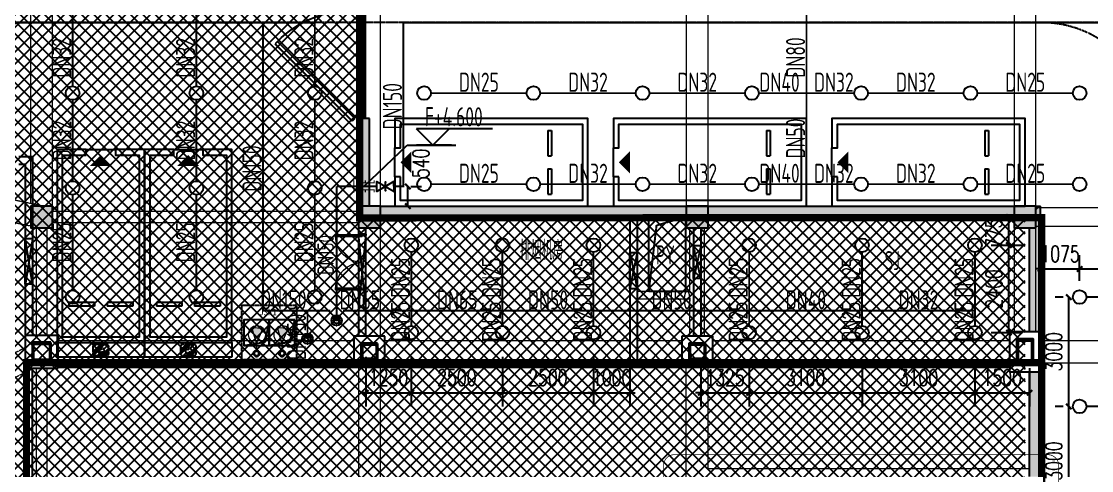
# Model space of a CAD drawing. Extents: x 6824721 to 16538177, y 2478193 to 6665639.
# Drawn here: x 8815158 to 8844542, y 2928189 to 2940521 of the extents above; entities that cross this region are included whole.
import ezdxf

# ---------------------------------------------------------------- set-up
doc = ezdxf.new("R2010")
doc.units = 0
doc.header["$LTSCALE"] = 10
for name, pattern in [('__DASH', [0.35, 0.25, -0.1]), ('CONTINOUS', [0]), ('DASH', [0.35, 0.25, -0.1]), ('DASHEDX2', [1.5, 1, -0.5]), ('排水', [1.1, 1, -0.1])]:
    doc.linetypes.add(name, pattern=pattern)
for name, color, linetype, lineweight in [('$0$A-PUB_HATCH', 8, 'Continuous', 0), ('GPS-污水', 2, '排水', 40), ('钢梁', 141, 'Continuous', 18)]:
    doc.layers.add(name, color=color, linetype=linetype, lineweight=lineweight)
for name, color, linetype in [('0-wo', 8, 'Continuous'), ('0-绿', 3, 'Continuous'), ('00-停车位', 67, 'Continuous'), ('A-PUB_HATCH', 8, 'Continuous'), ('car', 252, 'Continuous'), ('GPS文字_污水', 7, 'Continuous'), ('PUB_HATCH', 8, 'Continuous'), ('S-梁-实线', 4, 'CONTINOUS'), ('S-梁-虚线', 4, 'DASH'), ('W-EQUIP_喷头', 7, 'Continuous'), ('W-EVALVE_喷淋', 7, 'Continuous'), ('W-PIPE-喷淋中', 6, 'Continuous'), ('W-TEXT_喷淋', 7, 'Continuous'), ('W-TEXT_消防', 7, 'Continuous'), ('W-TWT_DIM', 3, 'Continuous'), ('W-TWT_TEXT', 7, 'Continuous'), ('W-VALVE_中水', 7, 'Continuous'), ('W-VALVE_喷淋', 7, 'Continuous'), ('WALL', 9, 'Continuous'), ('排水', 224, 'DASHEDX2'), ('画水辅助', 6, 'Continuous'), ('集水坑', 4, 'Continuous')]:
    doc.layers.add(name, color=color, linetype=linetype)
doc.styles.add('8B2_02', font='tssdeng.shx', dxfattribs={"width": 0.7, "bigfont": 'TSSDCHN.shx'})
doc.styles.add('_TCH_DIM_T3', font='SIMPLEX', dxfattribs={"width": 0.705882, "bigfont": 'GBCBIG'})
doc.styles.get("Standard").update_dxf_attribs({"font": 'TSSDENG.shx', "width": 0.7, "bigfont": 'TSSDCHN.shx'})
doc.styles.add('黑体', font='simhei.ttf', dxfattribs={"width": 0.65})
doc.dimstyles.new('_TWT_ARCH&&150', dxfattribs={"dimtxt": 446.25, "dimasz": 150, "dimexe": 375, "dimexo": 450, "dimgap": 189.375, "dimtad": 1, "dimdec": 0, "dimzin": 0, "dimdsep": 46, "dimtxsty": '_TCH_DIM_T3', "dimblk": 'ARCHTICK', "dimcen": 0.09, "dimclrt": 7, "dimazin": 2, "dimtfac": 1, "dimtdec": 0, "dimtix": 1, "dimtmove": 2, "dimatfit": 3, "dimfxl": 0, "dimtolj": 1, "dimtzin": 0, "dimarcsym": 0})

# ---------------------------------------------------------------- blocks, each defined once
blk = doc.blocks.new('消火栓标高')
at = {"layer": 'W-TWT_TEXT'}
for p, q in [((38939, -237685, 3000), (38924, -237049, 3000)), ((40431, -238490, 3000), (38924, -237049, 3000)), ((38430, -237199, 3000), (39391, -238117, 3000)), ((39309, -238040, 3000), (38613, -237374, 3000)), ((38939, -237685, 3000), (39575, -237671, 3000))]:
    blk.add_line(p, q, dxfattribs=at)
at = {"layer": 'W-TWT_TEXT', "style": '8B2_02', "width": 0.7}
blk.add_text('F+4.600', height=525, rotation=316.288, dxfattribs=at).set_placement((39134, -237159, 3000))
blk = doc.blocks.new('$VALVE_U$00000021')
for points in [[(128, 226), (-131, 224), (131, -224), (-128, -226), (128, 226)], [(108, 1), (-114, -1)]]:
    blk.add_lwpolyline(points)
at = {"const_width": 30, "elevation": 3000}
blk.add_lwpolyline([(111, 1), (-111, -1)], dxfattribs=at)
for p in [(108, 1), (-111, -1, 3000)]:
    blk.add_point(p)
blk = doc.blocks.new('车位2400x5300')
at = {"layer": '00-停车位', "color": 251}
for p, q in [((-875, -1000), (-175, -1000)), ((-875, -1100), (-875, -1000)), ((-875, -1100), (-175, -1100)), ((-175, -1100), (-175, -1000)), ((175, -1000), (875, -1000)), ((175, -1100), (175, -1000)), ((175, -1100), (875, -1100)), ((875, -1100), (875, -1000)), ((400, -5300), (-400, -5300))]:
    blk.add_line(p, q, dxfattribs=at)
blk.add_lwpolyline([(400, -5150), (400, -5300), (1200, -5300), (1200, 0), (-1200, 0), (-1200, -5300), (-400, -5300), (-400, -5150), (-1050, -5150), (-1050, -150), (1050, -150), (1050, -5150), (400, -5150)], dxfattribs=at)
blk.add_lwpolyline([(0, -5150, 0, 600, 0), (0, -4850, 600, 600, 0)], format="xyseb", dxfattribs=at)
blk = doc.blocks.new('A$C2EF10B80')
at = {"layer": 'A-PUB_HATCH'}
h = blk.add_hatch(dxfattribs=at)
h.set_pattern_fill('ANSI31', color=256, scale=50, angle=-16.4434)
h.set_pattern_definition([(45, (6188.46, 7099.97), (-56.1266, 56.1266), [])])
h.paths.add_polyline_path([(-983, -100, 0.414214), (-1033, -50), (-1184, -50), (-1091, -207), (-1210, -207), (-1204, -250), (-983, -250)])
h.paths.add_polyline_path([(-983, -250), (-1204, -250), (-1190, -350), (-1033, -350, 0.414213), (-983, -300)])
h.paths.add_polyline_path([(-1262, -250), (-1417, -250), (-1417, -300, 0.414215), (-1367, -350), (-1207, -350)])
h.paths.add_polyline_path([(-1221, -50), (-1367, -50, 0.414214), (-1417, -100), (-1417, -250), (-1262, -250), (-1320, -146), (-1212, -146)])
at = {"layer": 'car', "linetype": 'DASH', "ltscale": 0.5}
blk.add_line((-1367, -350), (-1033, -350), dxfattribs=at)
at = {"layer": 'car', "linetype": 'DASH'}
blk.add_lwpolyline([(-2400, 0), (0, 0), (0, -400), (-2400, -400)], close=True, dxfattribs=at)
at = {"layer": 'car', "linetype": 'DASH', "ltscale": 0.5}
blk.add_lwpolyline([(-1320, -146), (-1185, -390), (-1210, -207), (-1091, -207), (-1227, 23), (-1212, -146)], close=True, dxfattribs=at)
for points in [[(-1367, -50, 0.414214), (-1417, -100), (-1417, -300)], [(-1033, -350, 0.414214), (-983, -300), (-983, -100, 0.414214), (-1033, -50), (-1367, -50)]]:
    blk.add_lwpolyline(points, format="xyb", dxfattribs=at)
at = {"layer": 'car', "linetype": 'DASH'}
blk.add_arc((-1367, -300), 50, 180, 270, dxfattribs=at)
blk = doc.blocks.new('A$C405108C4')
at = {"color": 252, "linetype": 'DASH'}
for points in [[(106900, -9595), (106700, -10845)], [(106900, -10845), (106700, -9595)], [(116050, -9474), (115850, -11474)], [(116050, -11474), (115850, -9474)], [(123500, -9974), (123300, -10962)], [(123300, -9974), (123500, -10974)], [(125250, -9787), (125050, -10687)], [(125250, -10687), (125050, -9787)], [(127917, -12925), (129166, -13125)], [(129166, -12925), (127917, -13125)]]:
    blk.add_lwpolyline(points, dxfattribs=at)
at = {"layer": '画水辅助', "color": 4}
for points in [[(106700, -9595), (106900, -9595), (106900, -10845), (106700, -10845)], [(116050, -9474), (115850, -9474), (115850, -11474), (116050, -11474)], [(123300, -9974), (123500, -9974), (123500, -10974), (123300, -10974)], [(125050, -9787), (125250, -9787), (125250, -10687), (125050, -10687)], [(127917, -12925), (129166, -12925), (129166, -13125), (127917, -13125)]]:
    blk.add_lwpolyline(points, close=True, dxfattribs=at)
blk = doc.blocks.new('_FZH')
blk.add_lwpolyline([(-0.5, -0.5), (0.5, -0.5), (0.5, 0.5), (-0.5, 0.5)], close=True)
at = {"layer": 'PUB_HATCH'}
blk.add_solid([(-0.5, -0.5), (0.5, -0.5), (-0.5, 0.5), (0.5, 0.5)], dxfattribs=at)
blk = doc.blocks.new('$DorLib2D$00000091')
for p, q in [((-0.5, 0.0417), (-0.1464, 0.3952)), ((-0.1464, 0.3952), (-0.1582, 0.407)), ((0.1464, 0.3952), (0.1582, 0.407)), ((0.5, 0.0417), (0.1464, 0.3952)), ((-0.5, 0.0417), (-0.5118, 0.0535)), ((0.5, 0.0417), (0.5118, 0.0535))]:
    blk.add_line(p, q)
at = {"const_width": 0.00833}
for points in [[(-0.5118, 0.0535), (-0.1582, 0.407)], [(0.5118, 0.0535), (0.1582, 0.407)]]:
    blk.add_lwpolyline(points, dxfattribs=at)
for centre, start, end in [((-0.5, 0.0417), 0, 45), ((0.5, 0.0417), 135, 180)]:
    blk.add_arc(centre, 0.5, start, end)
blk = doc.blocks.new('$DorLib2D$00000002')
for p, q in [((-0.5, 0), (-0.5, 0.4875)), ((-0.475, 0.4875), (-0.5, 0.4875)), ((-0.475, 0), (-0.475, 0.4875)), ((0.475, 0), (0.475, 0.4875)), ((0.475, 0.4875), (0.5, 0.4875)), ((0.5, 0), (0.5, 0.4875)), ((-0.5, 0), (-0.475, 0)), ((0.5, 0), (0.475, 0))]:
    blk.add_line(p, q)
at = {"lineweight": 13}
for centre, start, end in [((-0.4875, 0), 0, 88.53072), ((0.4875, 0), 91.46928, 180)]:
    blk.add_arc(centre, 0.4875, start, end, dxfattribs=at)
blk = doc.blocks.new('$DorLib2D$00000213')
at = {"color": 0, "linetype": 'DASH', "const_width": 0.02}
blk.add_lwpolyline([(0.5, 0), (-0.5, 0)], dxfattribs=at)
blk = doc.blocks.new('$SB01_1')
h = blk.add_hatch(color=256)
h.dxf.hatch_style = 1
h.paths.add_polyline_path([(-0.381, -0.323), (0.5, 0), (-0.381, 0.323)])
h.paths.add_polyline_path([(0, 0), (0.002, 0), (0.002, 0.001), (0, 0.001)], flags=24)
h.paths.add_polyline_path([(0, -0.002), (0.003, -0.002), (0.003, -0.001), (0, -0.001)], flags=24)
h.paths.add_polyline_path([(0, -0.003), (0.003, -0.003), (0.003, -0.002), (0, -0.002)], flags=24)
for p, q in [((0.5, 0), (-0.381, 0.323)), ((-0.381, 0.323), (-0.381, -0.323)), ((0.5, 0), (-0.381, -0.323))]:
    blk.add_line(p, q)
blk.add_circle((0, 0), 0.5)
at = {"flags": 1}
for tag, p in [('UNIT', (0, 0)), ('SPEC', (0, -0.002)), ('WHAT', (0, -0.003))]:
    blk.add_attdef(tag, p, '', height=0.001, dxfattribs=at)
blk = doc.blocks.new('人防集水坑')
at = {"layer": 'GPS-污水', "color": 8, "linetype": '排水', "const_width": 35}
for points in [[(307486, 701151), (307284, 701151)], [(307486, 700451), (307284, 700451)]]:
    blk.add_lwpolyline(points, dxfattribs=at)
at = {"layer": 'GPS-污水', "color": 8, "linetype": '排水'}
for centre in [(307561, 701151), (307561, 700451)]:
    blk.add_circle(centre, 75, dxfattribs=at)
at = {"layer": '集水坑', "color": 8, "linetype": 'DASH', "ltscale": 0.5}
blk.add_lwpolyline([(306241, 700051), (306241, 701551), (307741, 701551), (307741, 700051)], close=True, dxfattribs=at)
at = {"layer": '集水坑', "color": 8, "linetype": 'Continuous', "ltscale": 0.5}
for points in [[(306641, 701501), (306641, 700801), (307341, 700801), (307341, 701501)], [(306641, 700801), (306641, 700101), (307341, 700101), (307341, 700801)]]:
    blk.add_lwpolyline(points, close=True, dxfattribs=at)
at = {"layer": '集水坑', "color": 8, "linetype": 'DASH', "ltscale": 0.5}
for points in [[(307341, 700801), (307237, 701397), (306641, 701501)], [(307347, 700101), (307243, 700697), (306647, 700801)]]:
    blk.add_lwpolyline(points, dxfattribs=at)
at = {"layer": '$0$A-PUB_HATCH', "color": 8, "linetype": '排水', "xscale": -480.0000000000002, "yscale": 480.0000000000002, "zscale": 480.0000000000002, "rotation": 176.2535374729293}
for p in [(307045, 701164, 0), (307045, 700464, 0)]:
    blk.add_blockref('$SB01_1', p, dxfattribs=at)
blk = doc.blocks.new('42pk')
at = {"layer": '排水', "color": 8, "linetype": 'DASH'}
for points in [[(521501, 833740, 0, 0, 0), (522213, 833028, 160, 0, 0), (522637, 832604, 0, 0, 0)], [(525482, 833740, 0, 0, 0), (524770, 833028, 160, 0, 0), (524346, 832604, 0, 0, 0)]]:
    blk.add_lwpolyline(points, format="xyseb", dxfattribs=at)
at = {"layer": '集水坑', "color": 8, "linetype": 'Continuous', "rotation": 270}
blk.add_blockref('人防集水坑', (-177309, 1138741), dxfattribs=at)
at = {"layer": '0-绿', "color": 8, "linetype": 'DASH', "style": '黑体'}
blk.add_text('JSK1', height=179.2, dxfattribs=at).set_placement((523212, 832224, 0))
blk = doc.blocks.new('jkytk')
at = {"layer": 'WALL', "color": 1, "const_width": 200}
for points in [[(8419589, 2958073), (8519064, 2958073), (8519064, 2943773), (8537789, 2943777), (8537789, 2939796), (8509914, 2939798), (8509914, 2927380), (8466214, 2927327)], [(8537789, 2939796), (8537789, 2918951), (8530889, 2918952), (8530889, 2918252), (8528789, 2918252), (8528788, 2918952), (8516818, 2918952), (8516818, 2919852), (8516964, 2919852), (8516964, 2921752), (8509914, 2921752), (8509914, 2916752), (8499414, 2916752), (8499401, 2927367), (8499401, 2927367), (8509914, 2927367), (8509914, 2939798), (8537789, 2939796)]]:
    blk.add_lwpolyline(points, dxfattribs=at)
blk.add_lwpolyline([(8519064, 2958073), (8600964, 2958077), (8600964, 2890959), (8590564, 2883869, -0.196817), (8587964, 2882721), (8583164, 2882721), (8583164, 2889377), (8575664, 2889377), (8575664, 2890077), (8570864, 2890077), (8570864, 2892502), (8561864, 2892502), (8561864, 2894777), (8566139, 2894777), (8566139, 2912952), (8537789, 2912952), (8537789, 2943777), (8519064, 2943773), (8519063, 2958073)], format="xyb", dxfattribs=at)
blk = doc.blocks.new('LIANGMOBAN')
at = {"layer": 'S-梁-实线', "lineweight": 18}
blk.add_line((1964041, 219134), (1962591, 219134), dxfattribs=at)
at = {"layer": 'S-梁-虚线', "color": 8, "lineweight": 18}
for p, q in [((1945941, 221547), (1945941, 229878)), ((1946541, 221478), (1946541, 229878)), ((1954941, 221478), (1954941, 229878)), ((1955541, 221478), (1955541, 229878)), ((1963941, 229878), (1963941, 221478)), ((1964541, 221478), (1964541, 229878)), ((1972941, 229878), (1972941, 221478)), ((1973541, 221478), (1973541, 229878)), ((1946272, 221478), (1938883, 223016)), ((1938760, 222428), (1945941, 220934)), ((1954941, 221328), (1946541, 221328)), ((1981941, 221428), (1973541, 221428)), ((1946541, 221028), (1954941, 221028)), ((1962391, 217778), (1962391, 221178)), ((1962591, 219134), (1962591, 221178)), ((1946091, 220878), (1946091, 217928)), ((1946391, 217928), (1946391, 220878)), ((1954941, 220878), (1954941, 217903)), ((1955541, 217903), (1955541, 220878)), ((1964041, 219134), (1964041, 220878)), ((1964441, 217903), (1964441, 220878)), ((1972941, 220878), (1972941, 218028)), ((1973541, 220928), (1981941, 220928)), ((1973541, 218028), (1973541, 220878)), ((1962591, 217778), (1962591, 218934)), ((1962591, 218934), (1964041, 218934)), ((1964041, 217903), (1964041, 218934)), ((1954816, 217778), (1946691, 217778)), ((1962391, 217778), (1955666, 217778)), ((1963816, 217778), (1962591, 217778)), ((1972816, 217778), (1964666, 217778)), ((1981816, 217778), (1973666, 217778)), ((1945791, 217588), (1938822, 214080)), ((1946691, 217178), (1954816, 217178)), ((1955666, 217178), (1963816, 217178)), ((1964666, 217178), (1972816, 217178)), ((1973666, 217178), (1981816, 217178)), ((1939091, 213544), (1946015, 217028)), ((1946091, 217028), (1946091, 208953)), ((1946391, 208953), (1946391, 217028)), ((1954941, 217053), (1954941, 208903)), ((1955541, 208903), (1955541, 217053)), ((1963941, 208903), (1963941, 217053)), ((1964541, 214278), (1964541, 217053)), ((1964541, 214278), (1973366, 214278))]:
    blk.add_line(p, q, dxfattribs=at)
blk = doc.blocks.new('_ArchTick')
at = {"color": 0, "linetype": 'ByBlock', "const_width": 0.4}
blk.add_lwpolyline([(-0.5, -0.5), (0.5, 0.5)], dxfattribs=at)
blk = doc.blocks.new('*D699')
at = {"layer": 'Defpoints', "color": 0, "transparency": 16777216}
for p in [(8843917, 2932951), (8844214, 2932951), (8844214, 2929951)]:
    blk.add_point(p, dxfattribs=at)
at = {"layer": 'W-TWT_DIM', "color": 0, "lineweight": -2, "transparency": 16777216}
for p, q in [((8843764, 2932951), (8843542, 2932951)), ((8843917, 2929951), (8843917, 2932951)), ((8843764, 2929951), (8843542, 2929951))]:
    blk.add_line(p, q, dxfattribs=at)
at = {"layer": 'W-TWT_DIM', "color": 0, "lineweight": -2, "transparency": 16777216, "xscale": 150, "yscale": 150, "zscale": 150}
for p, rotation in [((8843917, 2932951), 90), ((8843917, 2929951), 270)]:
    blk.add_blockref('_ArchTick', p, dxfattribs=dict(at, rotation=rotation))
at = {"layer": 'W-TWT_DIM', "color": 7, "transparency": 16777216, "insert": (8843505, 2931451), "char_height": 446.2, "attachment_point": 5, "rotation": 90, "style": '_TCH_DIM_T3'}
blk.add_mtext('\\A1;3000', dxfattribs=at)
blk = doc.blocks.new('*D700')
at = {"layer": 'Defpoints', "color": 0, "transparency": 16777216}
for p in [(8843917, 2929951), (8844214, 2929951), (8844214, 2926951)]:
    blk.add_point(p, dxfattribs=at)
at = {"layer": 'W-TWT_DIM', "color": 0, "lineweight": -2, "transparency": 16777216}
for p, q in [((8843764, 2929951), (8843542, 2929951)), ((8843917, 2926951), (8843917, 2929951)), ((8843764, 2926951), (8843542, 2926951))]:
    blk.add_line(p, q, dxfattribs=at)
at = {"layer": 'W-TWT_DIM', "color": 0, "lineweight": -2, "transparency": 16777216, "xscale": 150, "yscale": 150, "zscale": 150}
for p, rotation in [((8843917, 2929951), 90), ((8843917, 2926951), 270)]:
    blk.add_blockref('_ArchTick', p, dxfattribs=dict(at, rotation=rotation))
at = {"layer": 'W-TWT_DIM', "color": 7, "transparency": 16777216, "insert": (8843505, 2928451), "char_height": 446.2, "attachment_point": 5, "rotation": 90, "style": '_TCH_DIM_T3'}
blk.add_mtext('\\A1;3000', dxfattribs=at)
blk = doc.blocks.new('*D731')
at = {"layer": 'Defpoints', "color": 0, "transparency": 16777216}
for p in [(8825398, 2935991), (8825768, 2935991), (8825398, 2935451)]:
    blk.add_point(p, dxfattribs=at)
at = {"layer": 'W-TWT_DIM', "color": 0, "lineweight": -2, "transparency": 16777216}
for p, q in [((8825768, 2935451), (8825768, 2935991)), ((8825848, 2935991), (8826144, 2935991)), ((8825848, 2935451), (8826144, 2935451))]:
    blk.add_line(p, q, dxfattribs=at)
at = {"layer": 'W-TWT_DIM', "color": 0, "lineweight": -2, "transparency": 16777216, "xscale": 150, "yscale": 150, "zscale": 150}
for p, rotation in [((8825768, 2935991), 90), ((8825768, 2935451), 270)]:
    blk.add_blockref('_ArchTick', p, dxfattribs=dict(at, rotation=rotation))
at = {"layer": 'W-TWT_DIM', "color": 7, "transparency": 16777216, "insert": (8826127, 2936622), "char_height": 446.2, "attachment_point": 5, "rotation": 90, "style": '_TCH_DIM_T3'}
blk.add_mtext('\\A1;540', dxfattribs=at)
blk = doc.blocks.new('*D1208')
at = {"layer": 'Defpoints', "color": 0, "transparency": 16777216}
for p in [(8841339, 2935151), (8842271, 2935151), (8841339, 2934376)]:
    blk.add_point(p, dxfattribs=at)
at = {"layer": 'W-TWT_DIM', "color": 0, "lineweight": -2, "transparency": 16777216}
for p, q in [((8841789, 2935151), (8842646, 2935151)), ((8842271, 2934376), (8842271, 2935151)), ((8841789, 2934376), (8842646, 2934376))]:
    blk.add_line(p, q, dxfattribs=at)
at = {"layer": 'W-TWT_DIM', "color": 0, "lineweight": -2, "transparency": 16777216, "xscale": 150, "yscale": 150, "zscale": 150}
for p, rotation in [((8842271, 2935151), 90), ((8842271, 2934376), 270)]:
    blk.add_blockref('_ArchTick', p, dxfattribs=dict(at, rotation=rotation))
at = {"layer": 'W-TWT_DIM', "color": 7, "transparency": 16777216, "insert": (8841859, 2934705), "char_height": 446.2, "attachment_point": 5, "rotation": 90, "style": '_TCH_DIM_T3'}
blk.add_mtext('\\A1;775', dxfattribs=at)
blk = doc.blocks.new('*D1209')
at = {"layer": 'Defpoints', "color": 0, "transparency": 16777216}
for p in [(8841339, 2934376), (8842271, 2934376), (8841339, 2931976)]:
    blk.add_point(p, dxfattribs=at)
at = {"layer": 'W-TWT_DIM', "color": 0, "lineweight": -2, "transparency": 16777216}
for p, q in [((8841789, 2934376), (8842646, 2934376)), ((8842271, 2931976), (8842271, 2934376)), ((8841789, 2931976), (8842646, 2931976))]:
    blk.add_line(p, q, dxfattribs=at)
at = {"layer": 'W-TWT_DIM', "color": 0, "lineweight": -2, "transparency": 16777216, "xscale": 150, "yscale": 150, "zscale": 150}
for p, rotation in [((8842271, 2934376), 90), ((8842271, 2931976), 270)]:
    blk.add_blockref('_ArchTick', p, dxfattribs=dict(at, rotation=rotation))
at = {"layer": 'W-TWT_DIM', "color": 7, "transparency": 16777216, "insert": (8841859, 2933176), "char_height": 446.2, "attachment_point": 5, "rotation": 90, "style": '_TCH_DIM_T3'}
blk.add_mtext('\\A1;2400', dxfattribs=at)
blk = doc.blocks.new('*D1583')
at = {"layer": 'Defpoints', "color": 0, "transparency": 16777216}
for p in [(8847214, 2933725), (8844214, 2932951), (8847214, 2932951)]:
    blk.add_point(p, dxfattribs=at)
at = {"layer": 'W-TWT_DIM', "color": 0, "lineweight": -2, "transparency": 16777216}
for p, q in [((8844214, 2933401), (8844214, 2934100)), ((8847214, 2933401), (8847214, 2934100)), ((8844214, 2933725), (8847214, 2933725))]:
    blk.add_line(p, q, dxfattribs=at)
at = {"layer": 'W-TWT_DIM', "color": 0, "lineweight": -2, "transparency": 16777216, "xscale": 150, "yscale": 150, "zscale": 150, "rotation": 180}
blk.add_blockref('_ArchTick', (8844214, 2933725), dxfattribs=at)
at = {"layer": 'W-TWT_DIM', "color": 0, "lineweight": -2, "transparency": 16777216, "xscale": 150, "yscale": 150, "zscale": 150}
blk.add_blockref('_ArchTick', (8847214, 2933725), dxfattribs=at)
at = {"layer": 'W-TWT_DIM', "color": 7, "transparency": 16777216, "insert": (8845714, 2934137), "char_height": 446.2, "attachment_point": 5, "style": '_TCH_DIM_T3'}
blk.add_mtext('\\A1;3000', dxfattribs=at)
blk = doc.blocks.new('*D1584')
at = {"layer": 'Defpoints', "color": 0, "transparency": 16777216}
for p in [(8844214, 2933725), (8843139, 2932951), (8844214, 2932951)]:
    blk.add_point(p, dxfattribs=at)
at = {"layer": 'W-TWT_DIM', "color": 0, "lineweight": -2, "transparency": 16777216}
for p, q in [((8843139, 2933401), (8843139, 2934100)), ((8844214, 2933401), (8844214, 2934100)), ((8843139, 2933725), (8842989, 2933725)), ((8843139, 2933725), (8844214, 2933725)), ((8844214, 2933725), (8844364, 2933725))]:
    blk.add_line(p, q, dxfattribs=at)
at = {"layer": 'W-TWT_DIM', "color": 0, "lineweight": -2, "transparency": 16777216, "xscale": 150, "yscale": 150, "zscale": 150}
blk.add_blockref('_ArchTick', (8843139, 2933725), dxfattribs=at)
at = {"layer": 'W-TWT_DIM', "color": 0, "lineweight": -2, "transparency": 16777216, "xscale": 150, "yscale": 150, "zscale": 150, "rotation": 180}
blk.add_blockref('_ArchTick', (8844214, 2933725), dxfattribs=at)
at = {"layer": 'W-TWT_DIM', "color": 7, "transparency": 16777216, "insert": (8843677, 2934137), "char_height": 446.2, "attachment_point": 5, "style": '_TCH_DIM_T3'}
blk.add_mtext('\\A1;1075', dxfattribs=at)
blk = doc.blocks.new('*D1657')
at = {"layer": 'Defpoints', "color": 0, "transparency": 16777216}
for p in [(8830864, 2931760), (8831864, 2931760), (8831864, 2930328)]:
    blk.add_point(p, dxfattribs=at)
at = {"layer": 'W-TWT_DIM', "color": 0, "lineweight": -2, "transparency": 16777216}
for p, q in [((8830864, 2931310), (8830864, 2929953)), ((8831864, 2931310), (8831864, 2929953)), ((8830864, 2930328), (8830714, 2930328)), ((8830864, 2930328), (8831864, 2930328)), ((8831864, 2930328), (8832014, 2930328))]:
    blk.add_line(p, q, dxfattribs=at)
at = {"layer": 'W-TWT_DIM', "color": 0, "lineweight": -2, "transparency": 16777216, "xscale": 150, "yscale": 150, "zscale": 150}
blk.add_blockref('_ArchTick', (8830864, 2930328), dxfattribs=at)
at = {"layer": 'W-TWT_DIM', "color": 0, "lineweight": -2, "transparency": 16777216, "xscale": 150, "yscale": 150, "zscale": 150, "rotation": 180}
blk.add_blockref('_ArchTick', (8831864, 2930328), dxfattribs=at)
at = {"layer": 'W-TWT_DIM', "color": 7, "transparency": 16777216, "insert": (8831364, 2930741), "char_height": 446.2, "attachment_point": 5, "style": '_TCH_DIM_T3'}
blk.add_mtext('\\A1;1000', dxfattribs=at)
blk = doc.blocks.new('*D1658')
at = {"layer": 'Defpoints', "color": 0, "transparency": 16777216}
for p in [(8828364, 2931760), (8830864, 2931760), (8830864, 2930328)]:
    blk.add_point(p, dxfattribs=at)
at = {"layer": 'W-TWT_DIM', "color": 0, "lineweight": -2, "transparency": 16777216}
for p, q in [((8828364, 2931310), (8828364, 2929953)), ((8830864, 2931310), (8830864, 2929953)), ((8828364, 2930328), (8830864, 2930328))]:
    blk.add_line(p, q, dxfattribs=at)
at = {"layer": 'W-TWT_DIM', "color": 0, "lineweight": -2, "transparency": 16777216, "xscale": 150, "yscale": 150, "zscale": 150, "rotation": 180}
blk.add_blockref('_ArchTick', (8828364, 2930328), dxfattribs=at)
at = {"layer": 'W-TWT_DIM', "color": 0, "lineweight": -2, "transparency": 16777216, "xscale": 150, "yscale": 150, "zscale": 150}
blk.add_blockref('_ArchTick', (8830864, 2930328), dxfattribs=at)
at = {"layer": 'W-TWT_DIM', "color": 7, "transparency": 16777216, "insert": (8829614, 2930741), "char_height": 446.2, "attachment_point": 5, "style": '_TCH_DIM_T3'}
blk.add_mtext('\\A1;2500', dxfattribs=at)
blk = doc.blocks.new('*D1659')
at = {"layer": 'Defpoints', "color": 0, "transparency": 16777216}
for p in [(8825864, 2931760), (8828364, 2931760), (8828364, 2930328)]:
    blk.add_point(p, dxfattribs=at)
at = {"layer": 'W-TWT_DIM', "color": 0, "lineweight": -2, "transparency": 16777216}
for p, q in [((8825864, 2931310), (8825864, 2929953)), ((8828364, 2931310), (8828364, 2929953)), ((8825864, 2930328), (8828364, 2930328))]:
    blk.add_line(p, q, dxfattribs=at)
at = {"layer": 'W-TWT_DIM', "color": 0, "lineweight": -2, "transparency": 16777216, "xscale": 150, "yscale": 150, "zscale": 150, "rotation": 180}
blk.add_blockref('_ArchTick', (8825864, 2930328), dxfattribs=at)
at = {"layer": 'W-TWT_DIM', "color": 0, "lineweight": -2, "transparency": 16777216, "xscale": 150, "yscale": 150, "zscale": 150}
blk.add_blockref('_ArchTick', (8828364, 2930328), dxfattribs=at)
at = {"layer": 'W-TWT_DIM', "color": 7, "transparency": 16777216, "insert": (8827114, 2930741), "char_height": 446.2, "attachment_point": 5, "style": '_TCH_DIM_T3'}
blk.add_mtext('\\A1;2500', dxfattribs=at)
blk = doc.blocks.new('*D1660')
at = {"layer": 'Defpoints', "color": 0, "transparency": 16777216}
for p in [(8824614, 2931760), (8825864, 2931760), (8825864, 2930328)]:
    blk.add_point(p, dxfattribs=at)
at = {"layer": 'W-TWT_DIM', "color": 0, "lineweight": -2, "transparency": 16777216}
for p, q in [((8824614, 2931310), (8824614, 2929953)), ((8825864, 2931310), (8825864, 2929953)), ((8824614, 2930328), (8824464, 2930328)), ((8824614, 2930328), (8825864, 2930328)), ((8825864, 2930328), (8826014, 2930328))]:
    blk.add_line(p, q, dxfattribs=at)
at = {"layer": 'W-TWT_DIM', "color": 0, "lineweight": -2, "transparency": 16777216, "xscale": 150, "yscale": 150, "zscale": 150}
blk.add_blockref('_ArchTick', (8824614, 2930328), dxfattribs=at)
at = {"layer": 'W-TWT_DIM', "color": 0, "lineweight": -2, "transparency": 16777216, "xscale": 150, "yscale": 150, "zscale": 150, "rotation": 180}
blk.add_blockref('_ArchTick', (8825864, 2930328), dxfattribs=at)
at = {"layer": 'W-TWT_DIM', "color": 7, "transparency": 16777216, "insert": (8825239, 2930741), "char_height": 446.2, "attachment_point": 5, "style": '_TCH_DIM_T3'}
blk.add_mtext('\\A1;1250', dxfattribs=at)
blk = doc.blocks.new('*D1661')
at = {"layer": 'Defpoints', "color": 0, "transparency": 16777216}
for p in [(8833814, 2931451), (8835139, 2931451), (8835139, 2930326)]:
    blk.add_point(p, dxfattribs=at)
at = {"layer": 'W-TWT_DIM', "color": 0, "lineweight": -2, "transparency": 16777216}
for p, q in [((8833814, 2931001), (8833814, 2929951)), ((8835139, 2931001), (8835139, 2929951)), ((8833814, 2930326), (8833664, 2930326)), ((8833814, 2930326), (8835139, 2930326)), ((8835139, 2930326), (8835289, 2930326))]:
    blk.add_line(p, q, dxfattribs=at)
at = {"layer": 'W-TWT_DIM', "color": 0, "lineweight": -2, "transparency": 16777216, "xscale": 150, "yscale": 150, "zscale": 150}
blk.add_blockref('_ArchTick', (8833814, 2930326), dxfattribs=at)
at = {"layer": 'W-TWT_DIM', "color": 0, "lineweight": -2, "transparency": 16777216, "xscale": 150, "yscale": 150, "zscale": 150, "rotation": 180}
blk.add_blockref('_ArchTick', (8835139, 2930326), dxfattribs=at)
at = {"layer": 'W-TWT_DIM', "color": 7, "transparency": 16777216, "insert": (8834477, 2930738), "char_height": 446.2, "attachment_point": 5, "style": '_TCH_DIM_T3'}
blk.add_mtext('\\A1;1325', dxfattribs=at)
blk = doc.blocks.new('*D1662')
at = {"layer": 'Defpoints', "color": 0, "transparency": 16777216}
for p in [(8835139, 2931451), (8838239, 2931451), (8838239, 2930326)]:
    blk.add_point(p, dxfattribs=at)
at = {"layer": 'W-TWT_DIM', "color": 0, "lineweight": -2, "transparency": 16777216}
for p, q in [((8835139, 2931001), (8835139, 2929951)), ((8838239, 2931001), (8838239, 2929951)), ((8835139, 2930326), (8838239, 2930326))]:
    blk.add_line(p, q, dxfattribs=at)
at = {"layer": 'W-TWT_DIM', "color": 0, "lineweight": -2, "transparency": 16777216, "xscale": 150, "yscale": 150, "zscale": 150, "rotation": 180}
blk.add_blockref('_ArchTick', (8835139, 2930326), dxfattribs=at)
at = {"layer": 'W-TWT_DIM', "color": 0, "lineweight": -2, "transparency": 16777216, "xscale": 150, "yscale": 150, "zscale": 150}
blk.add_blockref('_ArchTick', (8838239, 2930326), dxfattribs=at)
at = {"layer": 'W-TWT_DIM', "color": 7, "transparency": 16777216, "insert": (8836689, 2930738), "char_height": 446.2, "attachment_point": 5, "style": '_TCH_DIM_T3'}
blk.add_mtext('\\A1;3100', dxfattribs=at)
blk = doc.blocks.new('*D1663')
at = {"layer": 'Defpoints', "color": 0, "transparency": 16777216}
for p in [(8838239, 2931451), (8841339, 2931451), (8841339, 2930326)]:
    blk.add_point(p, dxfattribs=at)
at = {"layer": 'W-TWT_DIM', "color": 0, "lineweight": -2, "transparency": 16777216}
for p, q in [((8838239, 2931001), (8838239, 2929951)), ((8841339, 2931001), (8841339, 2929951)), ((8838239, 2930326), (8841339, 2930326))]:
    blk.add_line(p, q, dxfattribs=at)
at = {"layer": 'W-TWT_DIM', "color": 0, "lineweight": -2, "transparency": 16777216, "xscale": 150, "yscale": 150, "zscale": 150, "rotation": 180}
blk.add_blockref('_ArchTick', (8838239, 2930326), dxfattribs=at)
at = {"layer": 'W-TWT_DIM', "color": 0, "lineweight": -2, "transparency": 16777216, "xscale": 150, "yscale": 150, "zscale": 150}
blk.add_blockref('_ArchTick', (8841339, 2930326), dxfattribs=at)
at = {"layer": 'W-TWT_DIM', "color": 7, "transparency": 16777216, "insert": (8839789, 2930738), "char_height": 446.2, "attachment_point": 5, "style": '_TCH_DIM_T3'}
blk.add_mtext('\\A1;3100', dxfattribs=at)
blk = doc.blocks.new('*D1664')
at = {"layer": 'Defpoints', "color": 0, "transparency": 16777216}
for p in [(8841339, 2931451), (8842839, 2931451), (8842839, 2930326)]:
    blk.add_point(p, dxfattribs=at)
at = {"layer": 'W-TWT_DIM', "color": 0, "lineweight": -2, "transparency": 16777216}
for p, q in [((8841339, 2931001), (8841339, 2929951)), ((8842839, 2931001), (8842839, 2929951)), ((8841339, 2930326), (8842839, 2930326))]:
    blk.add_line(p, q, dxfattribs=at)
at = {"layer": 'W-TWT_DIM', "color": 0, "lineweight": -2, "transparency": 16777216, "xscale": 150, "yscale": 150, "zscale": 150, "rotation": 180}
blk.add_blockref('_ArchTick', (8841339, 2930326), dxfattribs=at)
at = {"layer": 'W-TWT_DIM', "color": 0, "lineweight": -2, "transparency": 16777216, "xscale": 150, "yscale": 150, "zscale": 150}
blk.add_blockref('_ArchTick', (8842839, 2930326), dxfattribs=at)
at = {"layer": 'W-TWT_DIM', "color": 7, "transparency": 16777216, "insert": (8842089, 2930738), "char_height": 446.2, "attachment_point": 5, "style": '_TCH_DIM_T3'}
blk.add_mtext('\\A1;1500', dxfattribs=at)
blk = doc.blocks.new('$TwtSys$00000125')
blk.add_circle((0, 0, 0), 1)
blk = doc.blocks.new('$EVALVE$00000041')
at = {"const_width": 78.4}
blk.add_lwpolyline([(0, 24, -1), (0, -24, 1)], format="xyb", dxfattribs=at)
for radius in [80, 48]:
    blk.add_circle((0, 0), radius)
for p in [(-80, 0), (80, 0)]:
    blk.add_point(p)
blk = doc.blocks.new('$VALVE$00000549')
at = {"const_width": 30}
for points in [[(-290, -176), (-290, 176)], [(40, 101), (-210, 101), (-210, 176)], [(40, 101), (40, 176)], [(40, 101), (290, 101), (290, 176)], [(-210, -174), (-210, -99), (40, -99)], [(40, -174), (40, -99)], [(290, -174), (290, -99), (40, -99)]]:
    blk.add_lwpolyline(points, dxfattribs=at)

msp = doc.modelspace()

# ---------------------------------------------------------------- hatches: boundary and pattern name
h = msp.add_hatch()
h.set_pattern_fill('ANSI37', color=8, scale=150)
h.set_pattern_definition([(45, (8303016.86, 2710265.2), (-168.3798, 168.3798), []), (135, (8303016.86, 2710265.2), (-168.3798, -168.3798), [])])
h.paths.add_polyline_path([(8824414.1, 2949451.5), (8824414.1, 2935151.5), (8842714.1, 2935151.5), (8842714.1, 2879526.5), (8827964.1, 2879526.5), (8827964.1, 2881476.5), (8830839.1, 2881476.5), (8830939.1, 2886876.5), (8804334.6, 2886876.5), (8804142.3, 2820149.7), (8833564.1, 2820152.3), (8833564.1, 2817714.5), (8841204.8, 2810768), (8839163.9, 2808501.4), (8843102.6, 2804955), (8820829.2, 2780217.9), (8820829.2, 2770055.4), (8785124.6, 2730401.5), (8708264.1, 2730401.5), (8708264.1, 2736351.5), (8695014.1, 2750701.5), (8695014.1, 2775001.5), (8703014.1, 2775002.8), (8703014.1, 2949451.5), (8712039.3, 2949451.5)])
at = {"layer": '0-wo'}
for points in [[(8824414.1, 2935451.5), (8824714.1, 2935451.5), (8824714.1, 2937851.5), (8824414.1, 2937851.5)], [(8825014.1, 2935451.5), (8825014.1, 2935151.5), (8829514.1, 2935151.5), (8829814.1, 2935451.5)], [(8829814.1, 2935451.5), (8829514.1, 2935151.5), (8831964, 2935151.5), (8831964, 2935451.5)], [(8833414.1, 2935151.5), (8833414.1, 2935451.5), (8831964, 2935451.5), (8831964, 2935151.5)], [(8842414.1, 2935151.5), (8842414.1, 2935451.5), (8834014.1, 2935451.5), (8834014.1, 2935151.5)], [(8843014.1, 2935326.5), (8843014.1, 2934851.5), (8842839.1, 2934851.5), (8842839.1, 2932001.5), (8843139.1, 2932001.5), (8843139.1, 2935451.5)], [(8843014.1, 2935451.5), (8843014.1, 2935326.5), (8843139.1, 2935451.5)], [(8843139.1, 2930901.5), (8842839.1, 2930901.5), (8842839.1, 2928026.5), (8843139.1, 2928026.5)]]:
    msp.add_hatch(color=8, dxfattribs=at).paths.add_polyline_path(points)
at = {"layer": 'W-PIPE-喷淋中'}
for points in [[(8825644.8, 2940489), (8825618.6, 2940489), (8825618.6, 2940515.2)], [(8825644.8, 2940489), (8825644.8, 2940515.2), (8825618.6, 2940515.2)], [(8825644.8, 2935991.5), (8825671.1, 2935991.5), (8825671.1, 2935965.2)], [(8825644.8, 2935991.5), (8825644.8, 2935965.2), (8825671.1, 2935965.2)], [(8821788.1, 2932576.5), (8821761.8, 2932576.5), (8821761.8, 2932550.2)], [(8821788.1, 2932576.5), (8821788.1, 2932550.2), (8821761.8, 2932550.2)]]:
    msp.add_hatch(color=256, dxfattribs=at).paths.add_polyline_path(points)

# ---------------------------------------------------------------- linework, layer by layer
at = {"layer": '0-wo', "color": 8}
for p, q in [((8824714.1, 2937851.5), (8824414.1, 2937851.5)), ((8824414.1, 2937851.5), (8824414.1, 2935451.5)), ((8824714.1, 2937851.5), (8824414.1, 2937851.5)), ((8824414.1, 2937851.5), (8824414.1, 2935451.5)), ((8824714.1, 2935451.5), (8824714.1, 2937851.5)), ((8824714.1, 2935451.5), (8824714.1, 2937851.5)), ((8815464.1, 2936801.5), (8815089.1, 2936801.5)), ((8815464.1, 2936801.5), (8815464.1, 2931901.5)), ((8815089.1, 2936601.5), (8815264.1, 2936601.5)), ((8815264.1, 2936601.5), (8815264.1, 2931901.5)), ((8825014.1, 2935451.5), (8829814.1, 2935451.5)), ((8829814.1, 2935451.5), (8831964, 2935451.5)), ((8831964, 2935451.5), (8833414.1, 2935451.5)), ((8834014.1, 2935451.5), (8842414.1, 2935451.5)), ((8843014.1, 2935451.5), (8843139.1, 2935451.5)), ((8843139.1, 2932001.5), (8843139.1, 2935451.5)), ((8825014.1, 2935151.5), (8829514.1, 2935151.5)), ((8829514.1, 2935151.5), (8831964, 2935151.5)), ((8831864, 2935151.5), (8831864, 2931226.5)), ((8831964, 2935151.5), (8833414.1, 2935151.5)), ((8832064, 2935151.5), (8832064, 2931226.5)), ((8834014.1, 2935151.5), (8842414.1, 2935151.5)), ((8824414.1, 2934851.5), (8824414.1, 2934651.5)), ((8824414.1, 2934651.5), (8824614.1, 2934651.5)), ((8824614.1, 2934651.5), (8824614.1, 2934851.5)), ((8833614.1, 2934851.5), (8833614.1, 2931876.5)), ((8833814.1, 2934851.5), (8833814.1, 2931876.5)), ((8842839.1, 2932001.5), (8842839.1, 2934851.5)), ((8824614.1, 2933151.5), (8824414.1, 2933151.5)), ((8824414.1, 2933151.5), (8824414.1, 2931876.5)), ((8824614.1, 2931876.5), (8824614.1, 2933151.5)), ((8843139.1, 2932001.5), (8842289.1, 2932001.5)), ((8842289.1, 2932001.5), (8842289.1, 2930901.5)), ((8843139.1, 2932001.5), (8842289.1, 2932001.5)), ((8842289.1, 2932001.5), (8842289.1, 2930901.5)), ((8843139.1, 2930901.5), (8843139.1, 2932001.5)), ((8843139.1, 2930901.5), (8843139.1, 2932001.5)), ((8816164.1, 2931901.5), (8815264.1, 2931901.5)), ((8815264.1, 2931901.5), (8815264.1, 2931001.5)), ((8816164.1, 2931901.5), (8815264.1, 2931901.5)), ((8815264.1, 2931901.5), (8815264.1, 2931001.5)), ((8816164.1, 2931001.5), (8816164.1, 2931901.5)), ((8816164.1, 2931001.5), (8816164.1, 2931901.5)), ((8825139.1, 2931876.5), (8824289.1, 2931876.5)), ((8824289.1, 2931876.5), (8824289.1, 2931026.5)), ((8825139.1, 2931876.5), (8824289.1, 2931876.5)), ((8824289.1, 2931876.5), (8824289.1, 2931026.5)), ((8825139.1, 2931026.5), (8825139.1, 2931876.5)), ((8825139.1, 2931026.5), (8825139.1, 2931876.5)), ((8834139.1, 2931876.5), (8833289.1, 2931876.5)), ((8833289.1, 2931876.5), (8833289.1, 2931026.5)), ((8834139.1, 2931876.5), (8833289.1, 2931876.5)), ((8833289.1, 2931876.5), (8833289.1, 2931026.5)), ((8834139.1, 2931026.5), (8834139.1, 2931876.5)), ((8834139.1, 2931026.5), (8834139.1, 2931876.5)), ((8816164.1, 2931226.5), (8824289.1, 2931226.5)), ((8825139.1, 2931226.5), (8831864, 2931226.5)), ((8832064, 2931226.5), (8833289.1, 2931226.5)), ((8834139.1, 2931226.5), (8842289.1, 2931226.5)), ((8815264.1, 2931001.5), (8816164.1, 2931001.5)), ((8815264.1, 2931001.5), (8815264.1, 2924926.5)), ((8815264.1, 2931001.5), (8816164.1, 2931001.5)), ((8815464.1, 2924926.5), (8815464.1, 2931001.5)), ((8816164.1, 2931026.5), (8824289.1, 2931026.5)), ((8824289.1, 2931026.5), (8825139.1, 2931026.5)), ((8824289.1, 2931026.5), (8825139.1, 2931026.5)), ((8825139.1, 2931026.5), (8831964, 2931026.5)), ((8831964, 2931026.5), (8833289.1, 2931026.5)), ((8833289.1, 2931026.5), (8834139.1, 2931026.5)), ((8833289.1, 2931026.5), (8834139.1, 2931026.5)), ((8834139.1, 2931026.5), (8842289.1, 2931026.5)), ((8842289.1, 2930901.5), (8843139.1, 2930901.5)), ((8842289.1, 2930901.5), (8843139.1, 2930901.5)), ((8842839.1, 2928026.5), (8842839.1, 2930901.5)), ((8843139.1, 2928026.5), (8843139.1, 2930901.5))]:
    msp.add_line(p, q, dxfattribs=at)
at = {"layer": '0-wo', "color": 8, "linetype": '__DASH', "ltscale": 1.5}
for points in [[(8880089.1, 2937489), (8880089.1, 2892651.5, 0.4142136), (8883089.1, 2889651.5), (8894639.1, 2889651.5, 0.4142136), (8897639.1, 2892651.5), (8897639.1, 2937489, 0.4142136), (8894639.1, 2940489), (8714789.1, 2940489, 0.4142136), (8711789.1, 2937489), (8711789.1, 2879751.5, 0.4142136), (8714789.1, 2876751.5), (8724989.1, 2876751.5)], [(8815363.6, 2940489, 0.4142136), (8812363.6, 2937489)], [(8843164.1, 2940489, -0.4142136), (8846164.1, 2937489)]]:
    msp.add_lwpolyline(points, format="xyb", dxfattribs=at)
at = {"layer": '0-wo', "color": 8, "linetype": 'DASH'}
msp.add_lwpolyline([(8832389.1, 2935155.7), (8833389, 2935155.7), (8833389, 2933101.5), (8832389.1, 2933101.5)], close=True, dxfattribs=at)
msp.add_lwpolyline([(8832389.1, 2933106.7), (8832601.2, 2934925.1), (8833389, 2935155.7)], dxfattribs=at)
at = {"layer": '0-wo', "color": 8, "lineweight": 35}
for points in [[(8815964.1, 2931701.5), (8815464.1, 2931701.5), (8815464.1, 2931201.5), (8815964.1, 2931201.5)], [(8815964.1, 2931701.5), (8815464.1, 2931701.5), (8815464.1, 2931201.5), (8815964.1, 2931201.5)], [(8815934.1, 2931231.5), (8815494.1, 2931231.5), (8815494.1, 2931671.5), (8815934.1, 2931671.5)], [(8824939.1, 2931676.5), (8824489.1, 2931676.5), (8824489.1, 2931226.5), (8824939.1, 2931226.5)], [(8824939.1, 2931676.5), (8824489.1, 2931676.5), (8824489.1, 2931226.5), (8824939.1, 2931226.5)], [(8833939.1, 2931676.5), (8833489.1, 2931676.5), (8833489.1, 2931226.5), (8833939.1, 2931226.5)], [(8833939.1, 2931676.5), (8833489.1, 2931676.5), (8833489.1, 2931226.5), (8833939.1, 2931226.5)], [(8842489.1, 2931801.5), (8842489.1, 2931101.5), (8842939.1, 2931101.5), (8842939.1, 2931801.5)], [(8842489.1, 2931801.5), (8842489.1, 2931101.5), (8842939.1, 2931101.5), (8842939.1, 2931801.5)], [(8842899.1, 2931761.5), (8842899.1, 2931141.5), (8842529.1, 2931141.5), (8842529.1, 2931761.5)], [(8824909.1, 2931256.5), (8824519.1, 2931256.5), (8824519.1, 2931646.5), (8824909.1, 2931646.5)], [(8833909.1, 2931256.5), (8833519.1, 2931256.5), (8833519.1, 2931646.5), (8833909.1, 2931646.5)]]:
    msp.add_lwpolyline(points, close=True, dxfattribs=at)
at = {"layer": '0-wo', "color": 8, "linetype": 'DASH', "const_width": 20}
msp.add_lwpolyline([(8833089.1, 2921526.5), (8843339.1, 2921526.5, 0.4142136), (8843639.1, 2921826.5), (8843639.1, 2928326.5, 0.4142136), (8843339.1, 2928626.5), (8833089.1, 2928626.5, 0.4142136), (8832789.1, 2928326.5), (8832789.1, 2921826.5, 0.4142136)], format="xyb", close=True, dxfattribs=at)
at = {"layer": 'GPS文字_污水'}
msp.add_line((8824557.5, 2935991.5), (8825753.3, 2937124.3, 3000), dxfattribs=at)
at = {"layer": 'W-PIPE-喷淋中', "ltscale": 1.5, "const_width": 52.5}
for points in [[(8836714.1, 2940489), (8836714.1, 2941951.5)], [(8816564.1, 2940489), (8816564.1, 2941864)], [(8819964.1, 2940489), (8819964.1, 2941864)], [(8823214.1, 2940489), (8823214.1, 2941864)], [(8816564.1, 2940489), (8791323.9, 2940489)], [(8816564.1, 2938739), (8816564.1, 2940489)], [(8819964.1, 2940489), (8816564.1, 2940489)], [(8819964.1, 2938739), (8819964.1, 2940489)], [(8821788.1, 2940489), (8819964.1, 2940489)], [(8823214.1, 2940489), (8821788.1, 2940489)], [(8821788.1, 2940489), (8821788.1, 2932576.5)], [(8823214.1, 2938739), (8823214.1, 2940489)], [(8825644.8, 2935991.5), (8825644.8, 2940489)], [(8825644.8, 2940489), (8836714.1, 2940489)], [(8836714.1, 2940489), (8846164.1, 2940489)], [(8836714.1, 2938551.5), (8836714.1, 2940489)], [(8826401.6, 2938551.5), (8829026.6, 2938551.5)], [(8829401.6, 2938551.5), (8832026.6, 2938551.5)], [(8832401.6, 2938551.5), (8835026.6, 2938551.5)], [(8835401.6, 2938551.5), (8836714.1, 2938551.5)], [(8836714.1, 2936051.5), (8836714.1, 2938551.5)], [(8836714.1, 2938551.5), (8838026.6, 2938551.5)], [(8838401.6, 2938551.5), (8841026.6, 2938551.5)], [(8841401.6, 2938551.5), (8844026.6, 2938551.5)], [(8816564.1, 2936139), (8816564.1, 2938364)], [(8819964.1, 2936139), (8819964.1, 2938364)], [(8823214.1, 2936139), (8823214.1, 2938364)], [(8826401.6, 2936051.5), (8829026.6, 2936051.5)], [(8829401.6, 2936051.5), (8832026.6, 2936051.5)], [(8832401.6, 2936051.5), (8835026.6, 2936051.5)], [(8835401.6, 2936051.5), (8836714.1, 2936051.5)], [(8836714.1, 2936051.5), (8838026.6, 2936051.5)], [(8838401.6, 2936051.5), (8841026.6, 2936051.5)], [(8841401.6, 2936051.5), (8844026.6, 2936051.5)], [(8816564.1, 2933139), (8816564.1, 2935764)], [(8819964.1, 2933139), (8819964.1, 2935764)], [(8823214.1, 2933139), (8823214.1, 2935764)], [(8823812.3, 2935991.5), (8823812.3, 2932456.1)], [(8824916.5, 2935991.5), (8823812.3, 2935991.5)], [(8825155.5, 2935991.5), (8825150, 2935991.5)], [(8825644.8, 2935991.5), (8825389, 2935991.5)], [(8825864.1, 2934189), (8825864.1, 2932576.5)], [(8828364.1, 2934189), (8828364.1, 2932576.5)], [(8830864.1, 2934189), (8830864.1, 2932576.5)], [(8835139.1, 2934189), (8835139.1, 2932576.5)], [(8838239.1, 2934189), (8838239.1, 2932576.5)], [(8841339.1, 2934189), (8841339.1, 2932576.5)], [(8846164.1, 2932951.5), (8844401.6, 2932951.5)], [(8823012.3, 2932576.5), (8821788.1, 2932576.5)], [(8823636.1, 2932576.5), (8823012.3, 2932576.5)], [(8823012.3, 2932576.5), (8823012.3, 2931956.1)], [(8825864.1, 2932576.5), (8823988.6, 2932576.5)], [(8828364.1, 2932576.5), (8825864.1, 2932576.5)], [(8825864.1, 2932576.5), (8825864.1, 2932164)], [(8830864.1, 2932576.5), (8828364.1, 2932576.5)], [(8828364.1, 2932576.5), (8828364.1, 2932164)], [(8835139.1, 2932576.5), (8830864.1, 2932576.5)], [(8830864.1, 2932576.5), (8830864.1, 2932164)], [(8838239.1, 2932576.5), (8835139.1, 2932576.5)], [(8835139.1, 2932576.5), (8835139.1, 2932164)], [(8841339.1, 2932576.5), (8838239.1, 2932576.5)], [(8838239.1, 2932576.5), (8838239.1, 2932164)], [(8841339.1, 2932576.5), (8841339.1, 2932164)], [(8823812.3, 2932456.1), (8823812.3, 2932312.1)], [(8823012.3, 2931956.1), (8823012.3, 2931812.1)], [(8846164.1, 2929951.5), (8844401.6, 2929951.5)]]:
    msp.add_lwpolyline(points, dxfattribs=at)

# ---------------------------------------------------------------- block references
msp.add_blockref('jkytk', (305383.7, -8645.8))
at = {"layer": '0-wo'}
msp.add_blockref('42pk', (8298472.7, 2100226.9), dxfattribs=at)
at = {"layer": '0-wo', "color": 8}
msp.add_blockref('A$C405108C4', (8708564.1, 2944151.5), dxfattribs=at)
for name, p, xscale, yscale, zscale, rotation in [('$DorLib2D$00000091', (8824564.1, 2940851.5), -6000, 6000, 300, 89.99999999998856), ('$DorLib2D$00000213', (8824564.1, 2940851.5), 6000, -6000, 300, 270), ('_FZH', (8815714.1, 2935151.5), 600, 600, 600, 90), ('_FZH', (8824714.1, 2935151.5), 600, 600, 600, 90), ('_FZH', (8833714.1, 2935151.5), 600, 600, 600, 90), ('_FZH', (8842714.1, 2935151.5), 600, 600, 600, 90), ('$DorLib2D$00000002', (8824514.1, 2933901.5), -1500, 1500, 200, 90.00000000001087)]:
    msp.add_blockref(name, p, dxfattribs=dict(at, xscale=xscale, yscale=yscale, zscale=zscale, rotation=rotation))
for name, p, rotation in [('车位2400x5300', (8830714.1, 2936651.5), 269.9999999999999), ('车位2400x5300', (8836714.1, 2936651.5), 269.9999999999999), ('车位2400x5300', (8842714.1, 2936651.5), 269.9999999999999), ('车位2400x5300', (8817339.1, 2931701.5), 180), ('车位2400x5300', (8819739.1, 2931701.5), 180), ('A$C2EF10B80', (8816139.1, 2931301.5), 179.9999973237665), ('A$C2EF10B80', (8818539.1, 2931301.5), 179.9999973237665)]:
    msp.add_blockref(name, p, dxfattribs=dict(at, rotation=rotation))
at = {"layer": 'W-EQUIP_喷头', "xscale": 187.5, "yscale": 187.5, "zscale": 187.5}
for p in [(8816564.1, 2938551.5), (8819964.1, 2938551.5), (8823214.1, 2938551.5), (8826214.1, 2938551.5), (8829214.1, 2938551.5), (8832214.1, 2938551.5), (8835214.1, 2938551.5), (8838214.1, 2938551.5), (8841214.1, 2938551.5), (8844214.1, 2938551.5), (8816564.1, 2935951.5), (8819964.1, 2935951.5), (8823214.1, 2935951.5), (8826214.1, 2936051.5), (8829214.1, 2936051.5), (8832214.1, 2936051.5), (8835214.1, 2936051.5), (8838214.1, 2936051.5), (8841214.1, 2936051.5), (8844214.1, 2936051.5), (8825864.1, 2934376.5), (8828364.1, 2934376.5), (8830864.1, 2934376.5), (8835139.1, 2934376.5), (8838239.1, 2934376.5), (8841339.1, 2934376.5), (8816564.1, 2932951.5), (8819964.1, 2932951.5), (8823214.1, 2932951.5), (8844214.1, 2932951.5), (8825864.1, 2931976.5), (8828364.1, 2931976.5), (8830864.1, 2931976.5), (8835139.1, 2931976.5), (8838239.1, 2931976.5), (8841339.1, 2931976.5), (8844214.1, 2929951.5)]:
    msp.add_blockref('$TwtSys$00000125', p, dxfattribs=at)
at = {"layer": 'W-EVALVE_喷淋', "xscale": -1.8, "yscale": -1.8, "zscale": 1.8, "rotation": 270}
for p in [(8823812.3, 2932312.1), (8823012.3, 2931812.1)]:
    msp.add_blockref('$EVALVE$00000041', p, dxfattribs=at)
at = {"layer": 'W-TEXT_消防', "rotation": 43.71179250643733}
msp.add_blockref('消火栓标高', (8634062.8, 3082021.4), dxfattribs=at)
at = {"layer": 'W-VALVE_中水', "xscale": -0.96, "yscale": -0.96, "zscale": 0.96, "rotation": 180}
msp.add_blockref('$VALVE$00000549', (8824562.8, 2935991.5), dxfattribs=at)
at = {"layer": 'W-VALVE_喷淋', "xscale": 1.05, "yscale": 1.05, "zscale": 1.05, "rotation": 270}
msp.add_blockref('$VALVE_U$00000021', (8825152.7, 2935989.9), dxfattribs=at)
at = {"layer": '钢梁', "color": 6}
msp.add_blockref('LIANGMOBAN', (6869472.7, 2713973), dxfattribs=at)

# ---------------------------------------------------------------- texts
at = {"layer": '0-wo', "color": 6, "style": '8B2_02', "width": 0.6}
for s, p in [('排烟机房', (8828842.7, 2933972.2)), ('PY', (8832584.8, 2933846.4)), ('SJ', (8838860.2, 2933691.9))]:
    msp.add_text(s, height=525, dxfattribs=at).set_placement(p)
at = {"layer": 'W-TEXT_喷淋', "style": '8B2_02', "width": 0.7}
for s, height, p in [('DN32', 525, (8816526.6, 2938976)), ('DN32', 525, (8819926.6, 2938976)), ('DN32', 525, (8823176.6, 2938976)), ('DN80', 525, (8836676.6, 2938976)), ('DN150', 525, (8825607.3, 2937554.7)), ('DN32', 525, (8816526.6, 2936707.3)), ('DN32', 525, (8819926.6, 2936707.3)), ('DN32', 525, (8823176.6, 2936707.3)), ('DN50', 525, (8836676.6, 2936757.3)), ('DN150', 525, (8821750.6, 2935847.2)), ('DN25', 525, (8816526.6, 2933907.3)), ('DN25', 525, (8819926.6, 2933907.3)), ('DN25', 525, (8823176.6, 2933907.3)), ('DN150', 450, (8823737.3, 2933564.2)), ('DN25', 525, (8825826.6, 2932932.3)), ('DN25', 525, (8828326.6, 2932932.3)), ('DN25', 525, (8830826.6, 2932932.3)), ('DN25', 525, (8835101.6, 2932932.3)), ('DN25', 525, (8838201.6, 2932932.3)), ('DN25', 525, (8841301.6, 2932932.3)), ('DN25', 525, (8825826.6, 2931732.3)), ('DN25', 525, (8828326.6, 2931732.3)), ('DN25', 525, (8830826.6, 2931732.3)), ('DN25', 525, (8835101.6, 2931732.3)), ('DN25', 525, (8838201.6, 2931732.3)), ('DN25', 525, (8841301.6, 2931732.3)), ('DN150', 525, (8822974.8, 2931223.6))]:
    msp.add_text(s, height=height, rotation=90, dxfattribs=at).set_placement(p)
for s, p in [('DN25', (8827169.9, 2938589)), ('DN32', (8830169.9, 2938589)), ('DN32', (8833169.9, 2938589)), ('DN40', (8835419.9, 2938589)), ('DN32', (8836919.9, 2938589)), ('DN32', (8839169.9, 2938589)), ('DN25', (8842169.9, 2938589)), ('DN25', (8827169.9, 2936089)), ('DN32', (8830169.9, 2936089)), ('DN32', (8833169.9, 2936089)), ('DN40', (8835419.9, 2936089)), ('DN32', (8836919.9, 2936089)), ('DN32', (8839169.9, 2936089)), ('DN25', (8842169.9, 2936089)), ('DN150', (8821714.7, 2932614)), ('DN65', (8823894, 2932614)), ('DN65', (8826569.9, 2932614)), ('DN50', (8829069.9, 2932614)), ('DN50', (8832457.4, 2932614)), ('DN40', (8836144.9, 2932614)), ('DN32', (8839244.9, 2932614))]:
    msp.add_text(s, height=525, dxfattribs=at).set_placement(p)

# ---------------------------------------------------------------- dimensions: what is measured, and where the dimension line sits
at = {"layer": 'W-TWT_DIM'}
for base, p1, p2, picture, middle in [((8825768.5, 2935991.5), (8825397.5, 2935451.5), (8825397.5, 2935991.5), '*D731', (8826127.5, 2936622)), ((8842271.2, 2935151.5), (8841339.1, 2934376.5), (8841339.1, 2935151.5), '*D1208', (8841858.7, 2934704.9))]:
    dim = msp.add_linear_dim(base=base, p1=p1, p2=p2, angle=90, dimstyle='_TWT_ARCH&&150', dxfattribs=at)
    dim.commit()
    dim.dimension.update_dxf_attribs({"geometry": picture, "text_midpoint": middle, "dimtype": 129})
for p1, p2, distance, picture, middle in [((8841339.1, 2931976.5), (8841339.1, 2934376.5), -932.1, '*D1209', (8841858.7, 2933176.5)), ((8843139.1, 2932951.5), (8844214.1, 2932951.5), 773.4, '*D1584', (8843676.6, 2934137.3)), ((8844214.1, 2932951.5), (8847214.1, 2932951.5), 773.4, '*D1583', (8845714.1, 2934137.3)), ((8844214.1, 2929951.5), (8844214.1, 2932951.5), 296.9, '*D699', (8843504.7, 2931451.5)), ((8824614.1, 2931760), (8825864.1, 2931760), -1431.6, '*D1660', (8825239.1, 2930740.9)), ((8825864.1, 2931760), (8828364.1, 2931760), -1431.6, '*D1659', (8827114.1, 2930740.9)), ((8828364.1, 2931760), (8830864.1, 2931760), -1431.6, '*D1658', (8829614.1, 2930740.9)), ((8830864.1, 2931760), (8831864, 2931760), -1431.6, '*D1657', (8831364.1, 2930740.9)), ((8833814.1, 2931451.5), (8835139.1, 2931451.5), -1125.9, '*D1661', (8834476.6, 2930738.1)), ((8835139.1, 2931451.5), (8838239.1, 2931451.5), -1125.9, '*D1662', (8836689.1, 2930738.1)), ((8838239.1, 2931451.5), (8841339.1, 2931451.5), -1125.9, '*D1663', (8839789.1, 2930738.1)), ((8841339.1, 2931451.5), (8842839.1, 2931451.5), -1125.9, '*D1664', (8842089.1, 2930738.1)), ((8844214.1, 2926951.5), (8844214.1, 2929951.5), 296.9, '*D700', (8843504.7, 2928451.5))]:
    dim = msp.add_aligned_dim(p1=p1, p2=p2, distance=distance, dimstyle='_TWT_ARCH&&150', dxfattribs=at)
    dim.commit()
    dim.dimension.update_dxf_attribs({"geometry": picture, "text_midpoint": middle})

doc.saveas('drawing.dxf')
